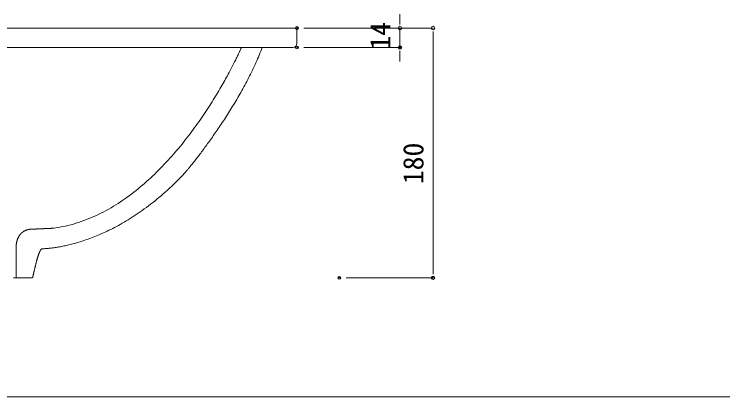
# Model space of a CAD drawing. Units: millimetres, scale not verified. Extents: x -1002 to 1010, y -687 to 676.
# Drawn here: x -555 to -44, y -687 to -411 of the extents above; entities that cross this region are included whole.
import ezdxf
from ezdxf.enums import TextEntityAlignment as Align

# ---------------------------------------------------------------- set-up
doc = ezdxf.new("R2010")
doc.units = ezdxf.units.MM
doc.header["$LTSCALE"] = 5
doc.header["$PDMODE"] = 32
doc.header["$PDSIZE"] = 2
doc.layers.add('0-0', color=7, linetype='Continuous', lineweight=15)
doc.layers.add('F-0', color=7, linetype='Continuous', lineweight=15)
doc.styles.add('ＭＳ ゴシック', font='')
doc.styles.get('ＭＳ ゴシック').set_extended_font_data('MS Gothic')

# ---------------------------------------------------------------- blocks, each defined once
blk = doc.blocks.new('_DOT')
at = {"layer": '0-0'}
blk.add_line((-0.5, 0), (-1, 0), dxfattribs=at)
blk.add_circle((0, 0), 0.25, dxfattribs=at)
blk.add_circle((0, 0), 0.25, dxfattribs=at)

msp = doc.modelspace()

# ---------------------------------------------------------------- linework, layer by layer
at = {"layer": 'F-0'}
for p, q in [((-277.056, -416.227), (-277.056, -411.227)), ((-346.272, -421.227), (-277.056, -421.227)), ((-346.272, -421.227), (-253.258, -421.227)), ((-277.056, -421.227), (-277.056, -435.227)), ((-253.258, -426.227), (-253.258, -596.227)), ((-346.272, -435.227), (-277.056, -435.227)), ((-277.056, -440.227), (-277.056, -445.227)), ((-315.758, -601.227), (-253.258, -601.227)), ((-1002.086, -687.064), (1002.034, -687.064))]:
    msp.add_line(p, q, dxfattribs=at)
at = {"layer": 'F-0', "lineweight": 18}
for p, q in [((-351.272, -424.227), (-351.272, -432.227)), ((-763.272, -435.227), (-354.272, -435.227))]:
    msp.add_line(p, q, dxfattribs=at)
for points in [[(-763.272, -421.227), (-351.272, -421.227), (-351.272, -432.227)], [(-391.272, -435.227), (-391.282, -435.249), (-391.311, -435.316), (-391.358, -435.425), (-391.425, -435.578), (-391.511, -435.773), (-391.616, -436.009), (-391.739, -436.286), (-391.882, -436.603), (-392.043, -436.959), (-392.223, -437.354), (-392.421, -437.787), (-392.639, -438.258), (-392.874, -438.765), (-393.129, -439.308), (-393.401, -439.886), (-393.692, -440.499), (-394.002, -441.146), (-394.33, -441.827), (-394.676, -442.54), (-395.04, -443.285), (-395.422, -444.061), (-395.822, -444.868), (-396.241, -445.705), (-396.677, -446.571), (-397.132, -447.465), (-397.604, -448.388), (-398.094, -449.337), (-398.602, -450.314), (-399.127, -451.316), (-399.67, -452.343), (-400.231, -453.395), (-400.81, -454.47), (-401.405, -455.569), (-402.019, -456.691), (-402.649, -457.834), (-403.297, -458.998), (-403.963, -460.182), (-404.645, -461.387), (-405.345, -462.61)], [(-388.159, -461.071), (-387.461, -459.749), (-386.769, -458.422), (-386.084, -457.088), (-385.405, -455.75), (-384.734, -454.407), (-384.07, -453.059), (-383.413, -451.706), (-382.765, -450.35), (-382.125, -448.989), (-381.494, -447.625), (-380.873, -446.258), (-380.261, -444.887), (-379.658, -443.514), (-379.066, -442.138), (-378.485, -440.759), (-377.914, -439.379), (-377.355, -437.996), (-376.808, -436.612), (-376.272, -435.227)], [(-405.345, -462.61), (-406.062, -463.852), (-406.796, -465.112), (-407.547, -466.389), (-408.315, -467.682), (-409.1, -468.991), (-409.902, -470.315), (-410.721, -471.653), (-411.556, -473.005), (-412.409, -474.37), (-413.277, -475.748), (-414.163, -477.137), (-415.065, -478.537), (-415.983, -479.947), (-416.918, -481.367), (-417.87, -482.796), (-418.838, -484.233), (-419.822, -485.678), (-420.822, -487.13), (-421.838, -488.588), (-422.871, -490.051), (-423.92, -491.52), (-424.984, -492.993), (-426.065, -494.469), (-427.162, -495.948), (-428.274, -497.429), (-429.403, -498.912), (-430.547, -500.396), (-431.707, -501.88), (-432.882, -503.363), (-434.074, -504.845), (-435.28, -506.325), (-436.503, -507.803), (-437.74, -509.278), (-438.993, -510.748), (-440.262, -512.215), (-441.546, -513.675), (-442.845, -515.13), (-444.159, -516.579), (-445.488, -518.02)], [(-416.278, -505.462), (-415.622, -504.562), (-414.958, -503.646), (-414.287, -502.715), (-413.609, -501.768), (-412.925, -500.807), (-412.233, -499.83), (-411.536, -498.84), (-410.833, -497.835), (-410.125, -496.817), (-409.412, -495.785), (-408.694, -494.739), (-407.972, -493.68), (-407.246, -492.609), (-406.516, -491.525), (-405.784, -490.428), (-405.048, -489.319), (-404.31, -488.199), (-403.57, -487.067), (-402.828, -485.924), (-402.084, -484.769), (-401.34, -483.604), (-400.595, -482.428), (-399.849, -481.242), (-399.103, -480.046), (-398.358, -478.84), (-397.614, -477.624), (-396.87, -476.399), (-396.128, -475.166), (-395.388, -473.923), (-394.649, -472.672), (-393.914, -471.413), (-393.181, -470.145), (-392.451, -468.87), (-391.725, -467.588), (-391.002, -466.298), (-390.284, -465.001), (-389.571, -463.698), (-388.862, -462.388), (-388.159, -461.071)], [(-431.995, -525.604), (-431.92, -525.515), (-431.823, -525.401), (-431.705, -525.261), (-431.565, -525.097), (-431.405, -524.907), (-431.225, -524.692), (-431.026, -524.454), (-430.806, -524.191), (-430.568, -523.904), (-430.311, -523.593), (-430.035, -523.259), (-429.742, -522.903), (-429.43, -522.523), (-429.101, -522.12), (-428.756, -521.695), (-428.393, -521.249), (-428.015, -520.78), (-427.62, -520.29), (-427.21, -519.778), (-426.784, -519.245), (-426.344, -518.692), (-425.889, -518.118), (-425.42, -517.523), (-424.937, -516.909), (-424.441, -516.275), (-423.932, -515.621), (-423.41, -514.948), (-422.875, -514.256), (-422.328, -513.545), (-421.77, -512.816), (-421.201, -512.069), (-420.62, -511.303), (-420.029, -510.52), (-419.427, -509.719), (-418.816, -508.901), (-418.195, -508.066), (-417.564, -507.214), (-416.925, -506.346), (-416.278, -505.462)], [(-445.488, -518.02), (-446.833, -519.453), (-448.192, -520.877), (-449.567, -522.293), (-450.956, -523.698), (-452.36, -525.093), (-453.779, -526.476), (-455.213, -527.847), (-456.662, -529.206), (-458.125, -530.551), (-459.603, -531.882), (-461.096, -533.199), (-462.603, -534.5), (-464.124, -535.785), (-465.66, -537.053), (-467.21, -538.304), (-468.775, -539.537), (-470.354, -540.751), (-471.947, -541.945), (-473.554, -543.12), (-475.175, -544.273), (-476.81, -545.406), (-478.459, -546.516), (-480.123, -547.603), (-481.8, -548.667), (-483.491, -549.706), (-485.195, -550.721), (-486.914, -551.71), (-488.646, -552.673), (-490.392, -553.609), (-492.151, -554.518), (-493.924, -555.398), (-495.71, -556.25), (-497.51, -557.071), (-499.323, -557.863), (-501.149, -558.624), (-502.989, -559.353), (-504.841, -560.049), (-506.707, -560.713), (-508.586, -561.343)], [(-485.395, -566.349), (-484.049, -565.67), (-482.692, -564.971), (-481.325, -564.249), (-479.947, -563.505), (-478.56, -562.739), (-477.163, -561.949), (-475.756, -561.136), (-474.34, -560.3), (-472.916, -559.44), (-471.483, -558.555), (-470.042, -557.646), (-468.594, -556.712), (-467.137, -555.752), (-465.674, -554.767), (-464.204, -553.756), (-462.727, -552.718), (-461.244, -551.654), (-459.755, -550.563), (-458.26, -549.445), (-456.76, -548.298), (-455.255, -547.124), (-453.745, -545.922), (-452.23, -544.691), (-450.712, -543.43), (-449.19, -542.141), (-447.664, -540.821), (-446.135, -539.472), (-444.603, -538.092), (-443.069, -536.682), (-441.532, -535.24), (-439.994, -533.767), (-438.453, -532.263), (-436.912, -530.726), (-435.369, -529.157), (-433.826, -527.555), (-432.282, -525.92), (-432.08, -525.703), (-432.049, -525.666), (-431.995, -525.604)], [(-508.586, -561.343), (-510.478, -561.939), (-512.384, -562.5), (-514.302, -563.025), (-516.233, -563.514), (-518.176, -563.965), (-520.133, -564.379), (-522.102, -564.755), (-524.084, -565.092), (-526.079, -565.389), (-527.502, -565.572), (-527.62, -565.577), (-527.738, -565.582), (-527.855, -565.588), (-527.973, -565.593), (-528.091, -565.598), (-528.209, -565.603), (-528.327, -565.608), (-528.444, -565.614), (-528.562, -565.619), (-528.68, -565.624), (-528.798, -565.629), (-528.915, -565.634), (-529.033, -565.639), (-529.151, -565.645), (-529.269, -565.65), (-529.386, -565.655), (-529.504, -565.66), (-529.622, -565.665), (-529.74, -565.671), (-529.858, -565.676), (-529.975, -565.681), (-530.093, -565.686), (-530.211, -565.691), (-530.329, -565.696), (-530.446, -565.702), (-530.564, -565.707), (-530.682, -565.712), (-530.8, -565.717), (-530.917, -565.722)], [(-543.113, -566.239), (-543.185, -566.244), (-543.259, -566.249), (-543.336, -566.256), (-543.415, -566.262), (-543.497, -566.27), (-543.582, -566.279), (-543.67, -566.289), (-543.759, -566.3), (-543.852, -566.312), (-543.946, -566.324), (-544.043, -566.339), (-544.142, -566.354), (-544.243, -566.37), (-544.346, -566.388), (-544.451, -566.408), (-544.558, -566.428), (-544.667, -566.45), (-544.777, -566.474), (-544.889, -566.499), (-545.003, -566.525), (-545.119, -566.554), (-545.236, -566.584), (-545.354, -566.615), (-545.474, -566.649), (-545.595, -566.684), (-545.718, -566.721), (-545.841, -566.76), (-545.966, -566.802), (-546.092, -566.845), (-546.218, -566.89), (-546.346, -566.937), (-546.474, -566.986), (-546.604, -567.038), (-546.734, -567.092), (-546.864, -567.148), (-546.995, -567.206), (-547.127, -567.267), (-547.259, -567.33), (-547.392, -567.396)], [(-540.104, -566.126), (-540.221, -566.132), (-540.339, -566.137), (-540.457, -566.142), (-540.575, -566.147), (-540.692, -566.152), (-540.81, -566.158), (-540.928, -566.163), (-541.046, -566.168), (-541.163, -566.173), (-541.281, -566.178), (-541.399, -566.183), (-541.517, -566.189), (-541.635, -566.194), (-541.752, -566.199), (-541.87, -566.204), (-541.988, -566.209), (-542.106, -566.215), (-542.223, -566.22), (-542.341, -566.225), (-542.387, -566.227), (-542.392, -566.227), (-542.401, -566.226), (-542.413, -566.226), (-542.43, -566.225), (-542.451, -566.224), (-542.475, -566.224), (-542.504, -566.223), (-542.536, -566.223), (-542.571, -566.223), (-542.61, -566.222), (-542.653, -566.223), (-542.699, -566.223), (-542.749, -566.224), (-542.802, -566.225), (-542.858, -566.227), (-542.917, -566.229), (-542.979, -566.232), (-543.045, -566.235), (-543.113, -566.239)], [(-535.51, -565.924), (-535.628, -565.93), (-535.746, -565.935), (-535.864, -565.94), (-535.982, -565.945), (-536.099, -565.95), (-536.217, -565.955), (-536.335, -565.961), (-536.453, -565.966), (-536.57, -565.971), (-536.688, -565.976), (-536.806, -565.981), (-536.924, -565.987), (-537.042, -565.992), (-537.159, -565.997), (-537.277, -566.002), (-537.395, -566.007), (-537.513, -566.012), (-537.63, -566.018), (-537.748, -566.023), (-537.866, -566.028), (-537.984, -566.033), (-538.101, -566.038), (-538.219, -566.044), (-538.337, -566.049), (-538.455, -566.054), (-538.573, -566.059), (-538.69, -566.064), (-538.808, -566.069), (-538.926, -566.075), (-539.044, -566.08), (-539.161, -566.085), (-539.279, -566.09), (-539.397, -566.095), (-539.515, -566.101), (-539.632, -566.106), (-539.75, -566.111), (-539.868, -566.116), (-539.986, -566.121), (-540.104, -566.126)], [(-530.917, -565.722), (-531.035, -565.728), (-531.153, -565.733), (-531.271, -565.738), (-531.389, -565.743), (-531.506, -565.748), (-531.624, -565.753), (-531.742, -565.759), (-531.86, -565.764), (-531.977, -565.769), (-532.095, -565.774), (-532.213, -565.779), (-532.331, -565.785), (-532.448, -565.79), (-532.566, -565.795), (-532.684, -565.8), (-532.802, -565.805), (-532.92, -565.81), (-533.037, -565.816), (-533.155, -565.821), (-533.273, -565.826), (-533.391, -565.831), (-533.508, -565.836), (-533.626, -565.841), (-533.744, -565.847), (-533.862, -565.852), (-533.979, -565.857), (-534.097, -565.862), (-534.215, -565.867), (-534.333, -565.873), (-534.451, -565.878), (-534.568, -565.883), (-534.686, -565.888), (-534.804, -565.893), (-534.922, -565.898), (-535.039, -565.904), (-535.157, -565.909), (-535.275, -565.914), (-535.393, -565.919), (-535.51, -565.924)], [(-526.1, -579.562), (-525.419, -579.462), (-524.716, -579.353), (-523.989, -579.236), (-523.241, -579.11), (-522.471, -578.974), (-521.678, -578.829), (-520.865, -578.674), (-520.031, -578.508), (-519.175, -578.331), (-518.3, -578.143), (-517.404, -577.944), (-516.488, -577.733), (-515.553, -577.51), (-514.598, -577.275), (-513.625, -577.026), (-512.633, -576.765), (-511.623, -576.49), (-510.595, -576.201), (-509.549, -575.898), (-508.486, -575.581), (-507.405, -575.249), (-506.308, -574.901), (-505.195, -574.539), (-504.065, -574.16), (-502.92, -573.765), (-501.759, -573.354), (-500.583, -572.925), (-499.392, -572.48), (-498.186, -572.017), (-496.966, -571.536), (-495.732, -571.037), (-494.485, -570.519), (-493.224, -569.983), (-491.95, -569.427), (-490.663, -568.852), (-489.364, -568.257), (-488.052, -567.641), (-486.729, -567.005), (-485.395, -566.349)], [(-547.392, -567.396), (-547.525, -567.465), (-547.658, -567.535), (-547.791, -567.609), (-547.924, -567.685), (-548.058, -567.764), (-548.191, -567.846), (-548.325, -567.93), (-548.458, -568.018), (-548.591, -568.108), (-548.723, -568.201), (-548.856, -568.297), (-548.988, -568.397), (-549.119, -568.499), (-549.25, -568.605), (-549.38, -568.713), (-549.51, -568.825), (-549.639, -568.941), (-549.767, -569.059), (-549.894, -569.181), (-550.02, -569.307), (-550.145, -569.436), (-550.269, -569.568), (-550.392, -569.704), (-550.514, -569.844), (-550.634, -569.987), (-550.754, -570.134), (-550.871, -570.285), (-550.987, -570.44), (-551.102, -570.598), (-551.215, -570.761), (-551.327, -570.927), (-551.436, -571.097), (-551.544, -571.272), (-551.65, -571.45), (-551.754, -571.633), (-551.856, -571.82), (-551.956, -572.011), (-552.053, -572.206), (-552.149, -572.406)], [(-552.149, -572.406), (-552.242, -572.61), (-552.333, -572.818), (-552.422, -573.031), (-552.508, -573.249), (-552.591, -573.471), (-552.672, -573.697), (-552.75, -573.929), (-552.825, -574.165), (-552.898, -574.406), (-552.968, -574.651), (-553.035, -574.902), (-553.098, -575.157), (-553.159, -575.417), (-553.217, -575.683), (-553.271, -575.953), (-553.322, -576.229), (-553.37, -576.509), (-553.414, -576.795), (-553.455, -577.086), (-553.492, -577.382), (-553.526, -577.684), (-553.556, -577.991), (-553.582, -578.303), (-553.605, -578.621), (-553.623, -578.945), (-553.638, -579.274), (-553.649, -579.608), (-553.655, -579.949), (-553.658, -580.295), (-553.658, -580.322), (-553.658, -580.327), (-553.658, -580.335), (-553.658, -580.347), (-553.658, -580.362), (-553.658, -580.381), (-553.658, -580.404), (-553.658, -580.43), (-553.658, -580.46), (-553.658, -580.493)], [(-553.658, -580.493), (-553.658, -580.53), (-553.658, -580.57), (-553.658, -580.613), (-553.658, -580.66), (-553.658, -580.71), (-553.658, -580.763), (-553.658, -580.82), (-553.658, -580.88), (-553.658, -580.943), (-553.658, -581.009), (-553.658, -581.079), (-553.658, -581.151), (-553.658, -581.227), (-553.658, -581.306), (-553.658, -581.388), (-553.658, -581.472), (-553.658, -581.56), (-553.658, -581.651), (-553.658, -581.744), (-553.658, -581.841), (-553.658, -581.94), (-553.658, -582.042), (-553.658, -582.147), (-553.658, -582.255), (-553.658, -582.366), (-553.658, -582.479), (-553.658, -582.595), (-553.658, -582.713), (-553.658, -582.834), (-553.658, -582.958), (-553.658, -583.084), (-553.658, -583.213), (-553.658, -583.344), (-553.658, -583.478), (-553.658, -583.614), (-553.658, -583.753), (-553.658, -583.894), (-553.658, -584.037), (-553.658, -584.183)], [(-538.467, -587.816), (-538.398, -587.574), (-538.329, -587.334), (-538.259, -587.097), (-538.19, -586.864), (-538.12, -586.633), (-538.051, -586.405), (-537.981, -586.181), (-537.912, -585.96), (-537.842, -585.742), (-537.773, -585.527), (-537.703, -585.316), (-537.634, -585.108), (-537.564, -584.904), (-537.495, -584.703), (-537.425, -584.506), (-537.356, -584.313), (-537.287, -584.124), (-537.217, -583.938), (-537.148, -583.756), (-537.078, -583.579), (-537.009, -583.405), (-536.939, -583.235), (-536.87, -583.07), (-536.8, -582.908), (-536.731, -582.751), (-536.661, -582.598), (-536.592, -582.45), (-536.522, -582.306), (-536.453, -582.166), (-536.384, -582.032), (-536.314, -581.901), (-536.245, -581.776), (-536.175, -581.655), (-536.106, -581.538), (-536.036, -581.427), (-535.967, -581.321), (-535.897, -581.22), (-535.828, -581.123), (-535.758, -581.032)], [(-535.758, -581.032), (-535.689, -580.946), (-535.619, -580.865), (-535.55, -580.789), (-535.48, -580.719), (-535.411, -580.654), (-535.342, -580.595), (-535.272, -580.541), (-535.203, -580.493), (-535.133, -580.45), (-535.064, -580.413), (-534.994, -580.382), (-534.925, -580.357), (-534.855, -580.337), (-534.786, -580.323), (-534.76, -580.321), (-534.721, -580.321), (-534.653, -580.321), (-534.554, -580.32), (-534.426, -580.319), (-534.268, -580.315), (-534.082, -580.311), (-533.866, -580.304), (-533.622, -580.295), (-533.35, -580.284), (-533.05, -580.269), (-532.722, -580.251), (-532.368, -580.229), (-531.986, -580.204), (-531.578, -580.174), (-531.143, -580.139), (-530.683, -580.1), (-530.197, -580.055), (-529.685, -580.004), (-529.148, -579.947), (-528.587, -579.884), (-528.001, -579.815), (-527.391, -579.738), (-526.757, -579.654), (-526.1, -579.562)], [(-553.658, -584.183), (-553.658, -584.331), (-553.658, -584.481), (-553.658, -584.634), (-553.658, -584.788), (-553.658, -584.945), (-553.658, -585.104), (-553.658, -585.265), (-553.658, -585.429), (-553.658, -585.594), (-553.658, -585.761), (-553.658, -585.93), (-553.658, -586.102), (-553.658, -586.275), (-553.658, -586.45), (-553.658, -586.627), (-553.658, -586.806), (-553.658, -586.987), (-553.658, -587.169), (-553.658, -587.353), (-553.658, -587.539), (-553.658, -587.727), (-553.658, -587.916), (-553.658, -588.107), (-553.658, -588.3), (-553.658, -588.494), (-553.658, -588.69), (-553.658, -588.887), (-553.658, -589.086), (-553.658, -589.286), (-553.658, -589.488), (-553.658, -589.691), (-553.658, -589.895), (-553.658, -590.101), (-553.658, -590.308), (-553.658, -590.517), (-553.658, -590.726), (-553.658, -590.937), (-553.658, -591.15), (-553.658, -591.363)], [(-553.658, -591.363), (-553.658, -591.577), (-553.658, -591.793), (-553.658, -592.01), (-553.658, -592.227), (-553.658, -592.446), (-553.658, -592.666), (-553.658, -592.886), (-553.658, -593.108), (-553.658, -593.331), (-553.658, -593.554), (-553.658, -593.778), (-553.658, -594.003), (-553.658, -594.229), (-553.658, -594.456), (-553.658, -594.683), (-553.658, -594.911), (-553.658, -595.14), (-553.658, -595.369), (-553.658, -595.599), (-553.658, -595.83), (-553.658, -596.061), (-553.658, -596.293), (-553.658, -596.525), (-553.658, -596.758), (-553.658, -596.991), (-553.658, -597.224), (-553.658, -597.458), (-553.658, -597.692), (-553.658, -597.927), (-553.658, -598.161), (-553.658, -598.396), (-553.658, -598.632), (-553.658, -598.867), (-553.658, -599.103), (-553.658, -599.339), (-553.658, -599.575), (-553.658, -599.811), (-553.658, -600.047), (-553.658, -600.283)], [(-541.177, -598.872), (-541.107, -598.564), (-541.038, -598.257), (-540.968, -597.951), (-540.899, -597.645), (-540.829, -597.34), (-540.76, -597.036), (-540.69, -596.733), (-540.621, -596.43), (-540.551, -596.128), (-540.482, -595.828), (-540.412, -595.528), (-540.343, -595.23), (-540.274, -594.933), (-540.204, -594.637), (-540.135, -594.342), (-540.065, -594.049), (-539.996, -593.757), (-539.926, -593.466), (-539.857, -593.177), (-539.787, -592.89), (-539.718, -592.604), (-539.648, -592.321), (-539.579, -592.038), (-539.509, -591.758), (-539.44, -591.48), (-539.37, -591.203), (-539.301, -590.929), (-539.232, -590.657), (-539.162, -590.387), (-539.093, -590.119), (-539.023, -589.853), (-538.954, -589.59), (-538.884, -589.329), (-538.815, -589.07), (-538.745, -588.814), (-538.676, -588.561), (-538.606, -588.31), (-538.537, -588.062), (-538.467, -587.816)], [(-555.606, -601.227), (-554.923, -601.227), (-554.241, -601.227), (-553.559, -601.227), (-552.877, -601.227), (-552.195, -601.227), (-551.512, -601.227), (-550.83, -601.227), (-550.148, -601.227), (-549.466, -601.227), (-548.784, -601.227), (-548.102, -601.227), (-547.419, -601.227), (-546.737, -601.227), (-546.055, -601.227), (-545.373, -601.227), (-544.691, -601.227), (-544.009, -601.227), (-543.326, -601.227), (-542.644, -601.227), (-541.962, -601.227), (-541.663, -601.033), (-541.593, -600.724), (-541.524, -600.415), (-541.454, -600.106), (-541.385, -599.797), (-541.316, -599.488), (-541.246, -599.18), (-541.177, -598.872)], [(-553.658, -600.283), (-553.658, -600.519), (-553.658, -600.755), (-553.658, -600.991), (-553.658, -601.227)]]:
    msp.add_lwpolyline(points, dxfattribs=at)
msp.add_arc((-354.272, -432.227), 3, 270, 0, dxfattribs=at)
at = {"layer": 'F-0'}
for p in [(-351.272, -421.227), (-351.272, -421.227), (-351.272, -435.227), (-277.056, -435.227), (-320.758, -601.227), (-253.258, -601.227)]:
    msp.add_point(p, dxfattribs=at)

# ---------------------------------------------------------------- block references
at = {"layer": 'F-0', "xscale": 5, "yscale": 5}
for p, rotation in [((-277.056, -421.227), 270), ((-253.258, -421.227), 90), ((-277.056, -435.227), 90), ((-253.258, -601.227), 270)]:
    msp.add_blockref('_DOT', p, dxfattribs=dict(at, rotation=rotation))

# ---------------------------------------------------------------- texts
at = {"layer": 'F-0', "style": 'ＭＳ ゴシック'}
for s, p in [('14', (-279.556, -436.793)), ('180', (-255.758, -533.759))]:
    msp.add_text(s, height=14.66, rotation=90, dxfattribs=at).set_placement(p, align=Align.BOTTOM_LEFT)

doc.saveas('drawing.dxf')
